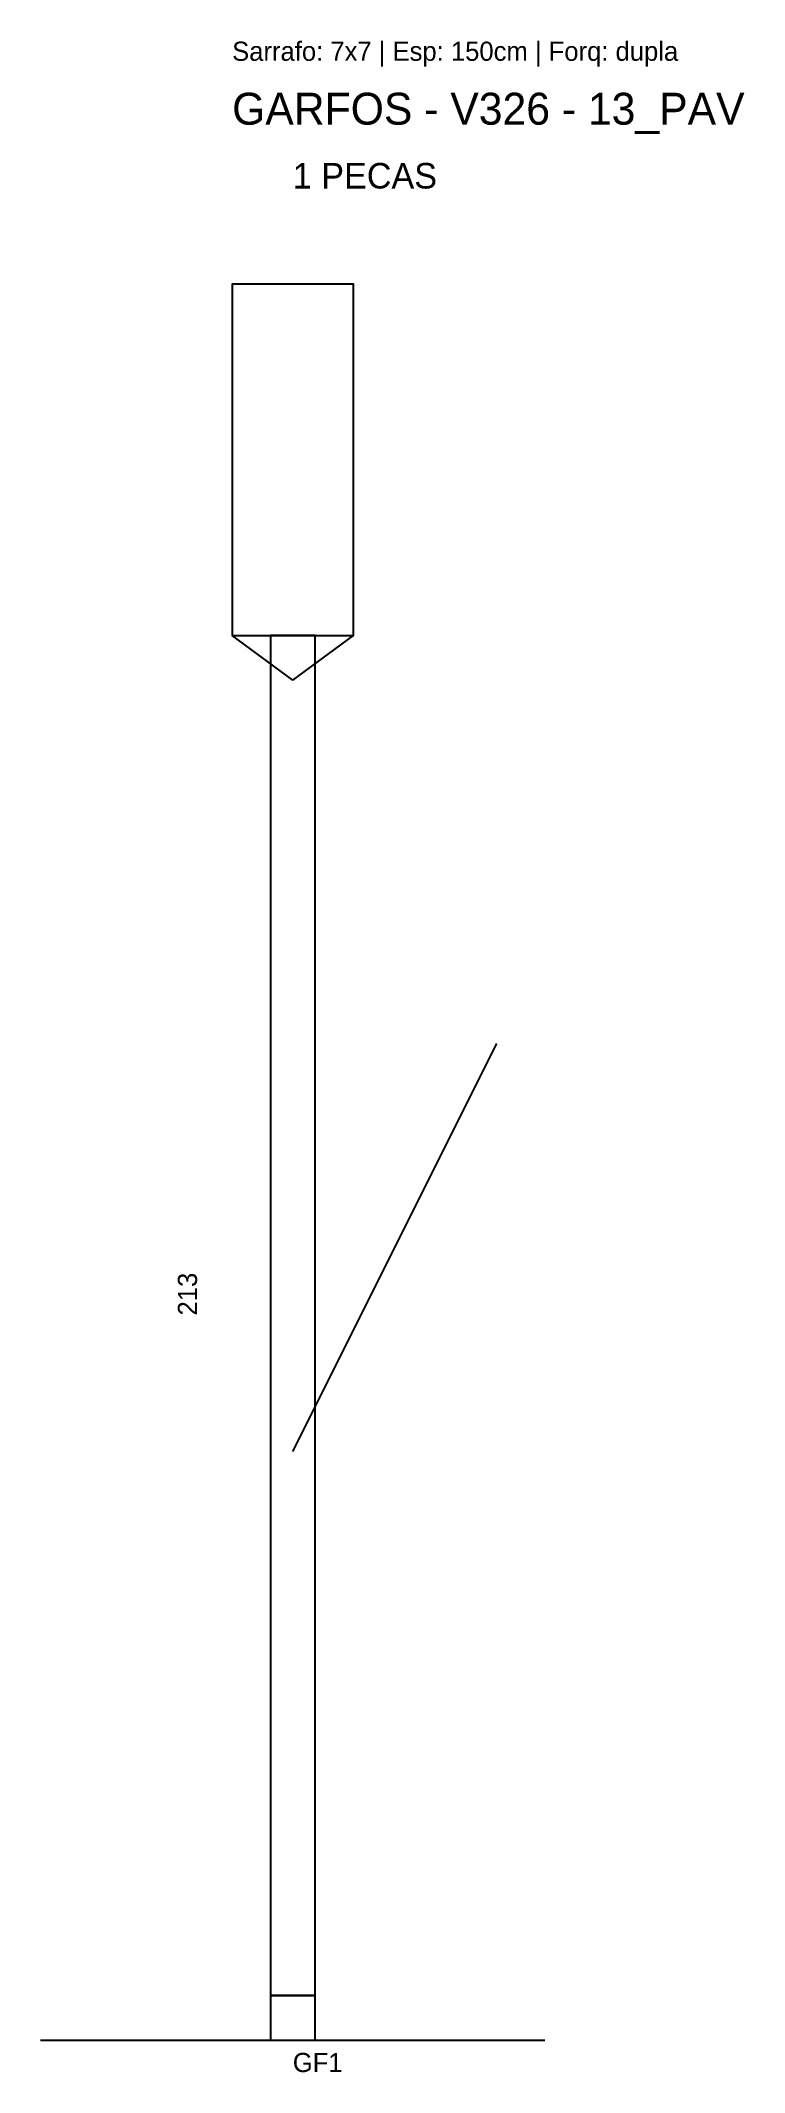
# Model space of a CAD drawing. Header units: metres. Extents: x -30 to 80, y -12 to 306.
import ezdxf

# ---------------------------------------------------------------- set-up
doc = ezdxf.new("R2010")
doc.units = ezdxf.units.M
for name, color, linetype in [('BARRA_ANCORAGEM', 6, 'Continuous'), ('COTA', 1, 'Continuous'), ('GARFOS', 5, 'Continuous'), ('NOMENCLATURA', 7, 'Continuous'), ('SARRAFOS', 3, 'Continuous'), ('VIGAS_REF', 1, 'Continuous')]:
    doc.layers.add(name, color=color, linetype=linetype)

msp = doc.modelspace()

# ---------------------------------------------------------------- linework, layer by layer
at = {"layer": 'BARRA_ANCORAGEM'}
msp.add_line((9.5, 85.2), (41.45, 149.1), dxfattribs=at)
at = {"layer": 'GARFOS'}
for p, q in [((9.5, 206), (0, 213)), ((0, 213), (19, 213)), ((9.5, 206), (19, 213))]:
    msp.add_line(p, q, dxfattribs=at)
at = {"layer": 'GARFOS', "linetype": 'CONTINUOUS'}
msp.add_line((-30, -7), (49, -7), dxfattribs=at)
at = {"layer": 'GARFOS'}
msp.add_lwpolyline([(6, 0), (13, 0), (13, 213), (6, 213), (6, 0)], dxfattribs=at)
at = {"layer": 'SARRAFOS'}
msp.add_lwpolyline([(6, -7), (13, -7), (13, 0), (6, 0), (6, -7)], dxfattribs=at)
at = {"layer": 'VIGAS_REF'}
msp.add_lwpolyline([(0, 213), (19, 213), (19, 268), (0, 268), (0, 213)], dxfattribs=at)

# ---------------------------------------------------------------- texts
at = {"layer": 'COTA'}
msp.add_text('213', height=3, rotation=90, dxfattribs=at).set_placement((-5.5, 106.5))
at = {"layer": 'NOMENCLATURA'}
for s, height, p in [('Sarrafo: 7x7 | Esp: 150cm | Forq: dupla', 3, (0, 303)), ('GARFOS - V326 - 13_PAV', 5, (0, 293)), ('1 PECAS', 4, (9.5, 283)), ('GF1', 3, (9.5, -12))]:
    msp.add_text(s, height=height, dxfattribs=at).set_placement(p)

doc.saveas('drawing.dxf')
